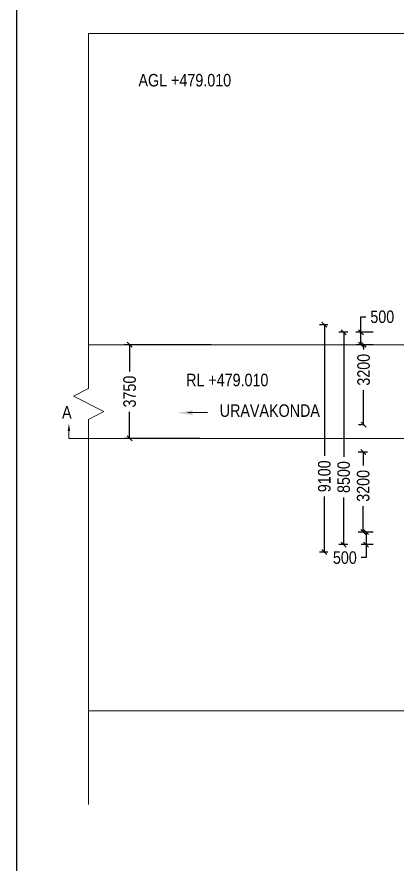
# Model space of a CAD drawing. Header units: millimetres. Extents: x -50489 to 84851, y 124916 to 300735.
# Drawn here: x 6342 to 13949, y 144635 to 161600 of the extents above; entities that cross this region are included whole.
import ezdxf

# ---------------------------------------------------------------- set-up
doc = ezdxf.new("R2010")
doc.units = ezdxf.units.MM
for name, color, linetype in [('abutment', 7, 'Continuous'), ('canal', 7, 'Continuous'), ('slab', 7, 'Continuous')]:
    doc.layers.add(name, color=color, linetype=linetype)
doc.styles.add('ARIAL NARROW', font='ARIALN.TTF')
doc.styles.add('arn', font='ARIALN.TTF')
doc.dimstyles.get("Standard").update_dxf_attribs({"dimtxt": 0.18, "dimasz": 0.18, "dimexe": 0.18, "dimexo": 0.0625, "dimgap": 0.09, "dimtad": 0, "dimtih": 1, "dimtoh": 1, "dimdec": 4, "dimzin": 0, "dimdsep": 46, "dimtxsty": 'Standard', "dimcen": 0.09, "dimadec": 0, "dimazin": 0, "dimtfac": 1, "dimtdec": 4, "dimtofl": 0, "dimtmove": 0, "dimatfit": 3, "dimfxl": 1, "dimtolj": 1, "dimtzin": 0, "dimarcsym": 0})

# ---------------------------------------------------------------- blocks, each defined once
blk = doc.blocks.new('_Oblique')
at = {"color": 0, "linetype": 'ByBlock', "lineweight": -2}
blk.add_line((-0.5, -0.5), (0.5, 0.5), dxfattribs=at)
blk = doc.blocks.new('*D70')
at = {"layer": 'canal', "color": 0, "lineweight": -2, "transparency": 16777216}
for p, q in [((10226, 155034), (8497, 155034)), ((8597, 155034), (8597, 154502)), ((8597, 153159), (8597, 153691)), ((10001, 153159), (8497, 153159))]:
    blk.add_line(p, q, dxfattribs=at)
at = {"layer": 'Defpoints', "color": 0, "transparency": 16777216}
for p in [(10326, 155034), (8597, 153159), (10101, 153159)]:
    blk.add_point(p, dxfattribs=at)
at = {"layer": 'canal', "color": 0, "lineweight": -2, "transparency": 16777216, "xscale": 100, "yscale": 100, "zscale": 100}
for p, rotation in [((8597, 155034), 90), ((8597, 153159), 270)]:
    blk.add_blockref('_Oblique', p, dxfattribs=dict(at, rotation=rotation))
at = {"layer": 'canal', "color": 0, "lineweight": 5, "transparency": 16777216, "insert": (8597, 154097), "char_height": 250, "attachment_point": 5, "rotation": 90, "style": 'ARIAL NARROW'}
blk.add_mtext('\\A1;3750', dxfattribs=at)
blk = doc.blocks.new('*D217')
at = {"layer": 'abutment', "color": 0, "lineweight": -2, "transparency": 16777216}
for p, q in [((12966, 155284), (12781, 155284)), ((12881, 155284), (12881, 152791)), ((12881, 151034), (12881, 151979)), ((12966, 151034), (12781, 151034))]:
    blk.add_line(p, q, dxfattribs=at)
at = {"layer": 'Defpoints', "color": 0, "transparency": 16777216}
for p in [(13066, 155284), (12881, 151034), (13066, 151034)]:
    blk.add_point(p, dxfattribs=at)
at = {"layer": 'abutment', "color": 0, "lineweight": -2, "transparency": 16777216, "xscale": 100, "yscale": 100, "zscale": 100}
for p, rotation in [((12881, 155284), 90), ((12881, 151034), 270)]:
    blk.add_blockref('_Oblique', p, dxfattribs=dict(at, rotation=rotation))
at = {"layer": 'abutment', "color": 0, "lineweight": 5, "transparency": 16777216, "insert": (12881, 152385), "char_height": 250, "attachment_point": 5, "rotation": 90, "style": 'ARIAL NARROW'}
blk.add_mtext('\\A1;8500', dxfattribs=at)
blk = doc.blocks.new('*D216')
at = {"layer": 'abutment', "color": 0, "lineweight": -2, "transparency": 16777216}
for p, q in [((12561, 155434), (12394, 155434)), ((12494, 155434), (12494, 152807)), ((12494, 150884), (12494, 151995)), ((12561, 150884), (12394, 150884))]:
    blk.add_line(p, q, dxfattribs=at)
at = {"layer": 'Defpoints', "color": 0, "transparency": 16777216}
for p in [(12661, 155434), (12494, 150884), (12661, 150884)]:
    blk.add_point(p, dxfattribs=at)
at = {"layer": 'abutment', "color": 0, "lineweight": -2, "transparency": 16777216, "xscale": 100, "yscale": 100, "zscale": 100}
for p, rotation in [((12494, 155434), 90), ((12494, 150884), 270)]:
    blk.add_blockref('_Oblique', p, dxfattribs=dict(at, rotation=rotation))
at = {"layer": 'abutment', "color": 0, "lineweight": 5, "transparency": 16777216, "insert": (12494, 152401), "char_height": 250, "attachment_point": 5, "rotation": 90, "style": 'ARIAL NARROW'}
blk.add_mtext('\\A1;9100', dxfattribs=at)
blk = doc.blocks.new('*D219')
at = {"layer": 'abutment', "color": 0, "lineweight": -2, "transparency": 16777216}
for p, q in [((13472, 151284), (13230, 151284)), ((13330, 151284), (13330, 151034)), ((13472, 151034), (13230, 151034)), ((13330, 151034), (13330, 150771)), ((13330, 150771), (13230, 150771))]:
    blk.add_line(p, q, dxfattribs=at)
at = {"layer": 'Defpoints', "color": 0, "transparency": 16777216}
for p in [(13572, 151284), (13330, 151034), (13572, 151034)]:
    blk.add_point(p, dxfattribs=at)
at = {"layer": 'abutment', "color": 0, "lineweight": -2, "transparency": 16777216, "xscale": 100, "yscale": 100, "zscale": 100}
for p, rotation in [((13330, 151284), 90), ((13330, 151034), 270)]:
    blk.add_blockref('_Oblique', p, dxfattribs=dict(at, rotation=rotation))
at = {"layer": 'abutment', "color": 0, "lineweight": 5, "transparency": 16777216, "insert": (12904, 150771), "char_height": 250, "attachment_point": 5, "style": 'ARIAL NARROW'}
blk.add_mtext('\\A1;500', dxfattribs=at)
blk = doc.blocks.new('*D218')
at = {"layer": 'abutment', "color": 0, "lineweight": -2, "transparency": 16777216}
for p, q in [((13356, 152884), (13172, 152884)), ((13272, 152884), (13272, 152614)), ((13272, 151284), (13272, 151803)), ((13335, 151284), (13172, 151284))]:
    blk.add_line(p, q, dxfattribs=at)
at = {"layer": 'Defpoints', "color": 0, "transparency": 16777216}
for p in [(13456, 152884), (13272, 151284), (13435, 151284)]:
    blk.add_point(p, dxfattribs=at)
at = {"layer": 'abutment', "color": 0, "lineweight": -2, "transparency": 16777216, "xscale": 100, "yscale": 100, "zscale": 100}
for p, rotation in [((13272, 152884), 90), ((13272, 151284), 270)]:
    blk.add_blockref('_Oblique', p, dxfattribs=dict(at, rotation=rotation))
at = {"layer": 'abutment', "color": 0, "lineweight": 5, "transparency": 16777216, "insert": (13272, 152209), "char_height": 250, "attachment_point": 5, "rotation": 90, "style": 'ARIAL NARROW'}
blk.add_mtext('\\A1;3200', dxfattribs=at)
blk = doc.blocks.new('*D221')
at = {"layer": 'abutment', "color": 0, "lineweight": -2, "transparency": 16777216}
for p, q in [((13227, 155284), (13227, 155594)), ((13227, 155594), (13327, 155594)), ((13472, 155284), (13127, 155284)), ((13227, 155034), (13227, 155284)), ((13472, 155034), (13127, 155034))]:
    blk.add_line(p, q, dxfattribs=at)
at = {"layer": 'Defpoints', "color": 0, "transparency": 16777216}
for p in [(13572, 155284), (13227, 155034), (13572, 155034)]:
    blk.add_point(p, dxfattribs=at)
at = {"layer": 'abutment', "color": 0, "lineweight": -2, "transparency": 16777216, "xscale": 100, "yscale": 100, "zscale": 100}
for p, rotation in [((13227, 155284), 90), ((13227, 155034), 270)]:
    blk.add_blockref('_Oblique', p, dxfattribs=dict(at, rotation=rotation))
at = {"layer": 'abutment', "color": 0, "lineweight": 5, "transparency": 16777216, "insert": (13653, 155594), "char_height": 250, "attachment_point": 5, "style": 'ARIAL NARROW'}
blk.add_mtext('\\A1;500', dxfattribs=at)
blk = doc.blocks.new('*D220')
at = {"layer": 'abutment', "color": 0, "lineweight": -2, "transparency": 16777216}
for p, q in [((13269, 155034), (13180, 155034)), ((13280, 155034), (13280, 154940)), ((13280, 153434), (13280, 154128)), ((13285, 153434), (13180, 153434))]:
    blk.add_line(p, q, dxfattribs=at)
at = {"layer": 'Defpoints', "color": 0, "transparency": 16777216}
for p in [(13369, 155034), (13280, 153434), (13385, 153434)]:
    blk.add_point(p, dxfattribs=at)
at = {"layer": 'abutment', "color": 0, "lineweight": -2, "transparency": 16777216, "xscale": 100, "yscale": 100, "zscale": 100}
for p, rotation in [((13280, 155034), 90), ((13280, 153434), 270)]:
    blk.add_blockref('_Oblique', p, dxfattribs=dict(at, rotation=rotation))
at = {"layer": 'abutment', "color": 0, "lineweight": 5, "transparency": 16777216, "insert": (13280, 154534), "char_height": 250, "attachment_point": 5, "rotation": 90, "style": 'ARIAL NARROW'}
blk.add_mtext('\\A1;3200', dxfattribs=at)

msp = doc.modelspace()

# ---------------------------------------------------------------- linework, layer by layer
at = {"lineweight": 5}
for p, q in [((7775.2, 161267.9), (34280.3, 161267.9)), ((7775.2, 161267.9), (7775.2, 154159.8)), ((7471.7, 154005.1), (7775.2, 154159.8)), ((8078.6, 153695.8), (7471.7, 154005.1)), ((7775.2, 153541.1), (7774, 145825.6)), ((8078.6, 153695.5), (7775, 153541)), ((7382.3, 153308.9), (7382.3, 153158.9)), ((7774.1, 147705.5), (34280.3, 147705.5))]:
    msp.add_line(p, q, dxfattribs=at)
msp.add_solid([(7407.3, 153308.9), (7382.3, 153458.9), (7357.3, 153308.9)], dxfattribs=at)
at = {"layer": 'abutment', "lineweight": 5}
msp.add_line((9762, 153675), (10154.1, 153677), dxfattribs=at)
msp.add_solid([(9856.9, 153622.3), (9856.9, 153722.3), (9556.9, 153672.3)], dxfattribs=at)
at = {"layer": 'canal', "lineweight": 5}
msp.add_line((15115.9, 155034), (7775.2, 155034), dxfattribs=at)
at = {"layer": 'canal', "linetype": 'Continuous'}
msp.add_lwpolyline([(84850.6, 124915.5), (6342.2, 124915.5), (6342.2, 179915.5), (84850.6, 179915.5)], close=True, dxfattribs=at)
at = {"layer": 'slab', "lineweight": 5, "ltscale": 250}
msp.add_line((54047.9, 153159), (7382.3, 153158.9), dxfattribs=at)

# ---------------------------------------------------------------- texts
at = {"lineweight": 5, "style": 'arn'}
msp.add_text('A', height=250, dxfattribs=at).set_placement((7244.7, 153557.5))
at = {"layer": 'abutment', "lineweight": 5, "style": 'arn'}
msp.add_text('RL +479.010', height=250, dxfattribs=at).set_placement((9726.6, 154204.4))
at = {"layer": 'canal', "lineweight": 5, "insert": (8773.8, 160331.6), "char_height": 250, "attachment_point": 4, "style": 'arn'}
msp.add_mtext('AGL +479.010', dxfattribs=at)
at = {"layer": 'slab', "lineweight": 5, "insert": (10400.1, 153714.2), "char_height": 250, "attachment_point": 4, "style": 'arn'}
msp.add_mtext('URAVAKONDA', dxfattribs=at)

# ---------------------------------------------------------------- dimensions: what is measured, and where the dimension line sits
at = {"layer": 'abutment', "lineweight": 5}
for base, p1, p2, angle, text, picture, middle in [((13227.3, 155034), (13572, 155284), (13571.9, 155034), 90, '500', '*D221', (13653.4, 155593.9)), ((12494.1, 150884.2), (12660.8, 155434), (12660.7, 150884.2), 90, '9100', '*D216', (12494.1, 152400.9)), ((12881, 151034.2), (13066.2, 155284), (13066.2, 151034.2), 90, '8500', '*D217', (12881, 152384.8)), ((13280.4, 153434), (13369.1, 155034), (13385.1, 153434), 270, '3200', '*D220', (13280.4, 154534)), ((13272, 151284.2), (13455.8, 152884), (13435.3, 151284.2), 90, '3200', '*D218', (13272, 152208.6)), ((13330, 151034.2), (13571.9, 151284.2), (13571.8, 151034.2), 90, '500', '*D219', (12903.9, 150770.7))]:
    dim = msp.add_linear_dim(base=base, p1=p1, p2=p2, angle=angle, text=text, dimstyle='Standard', override={"dimtxt": 250, "dimasz": 100, "dimexe": 100, "dimexo": 100, "dimgap": 100, "dimtih": 0, "dimdec": 0, "dimtxsty": 'ARIAL NARROW', "dimblk1": 'Oblique', "dimblk2": 'Oblique', "dimsah": 1}, dxfattribs=at)
    dim.commit()
    dim.dimension.update_dxf_attribs({"geometry": picture, "text_midpoint": middle, "dimtype": 160})
at = {"layer": 'canal', "lineweight": 5}
dim = msp.add_linear_dim(base=(8597.5, 153159), p1=(10326.5, 155034), p2=(10101.5, 153159), angle=90, text='3750', dimstyle='Standard', override={"dimtxt": 250, "dimasz": 100, "dimexe": 100, "dimexo": 100, "dimgap": 100, "dimtih": 0, "dimdec": 0, "dimtxsty": 'ARIAL NARROW', "dimblk1": 'Oblique', "dimblk2": 'Oblique', "dimsah": 1}, dxfattribs=at)
dim.commit()
dim.dimension.update_dxf_attribs({"geometry": '*D70', "text_midpoint": (8597.5, 154096.5)})

doc.saveas('drawing.dxf')
